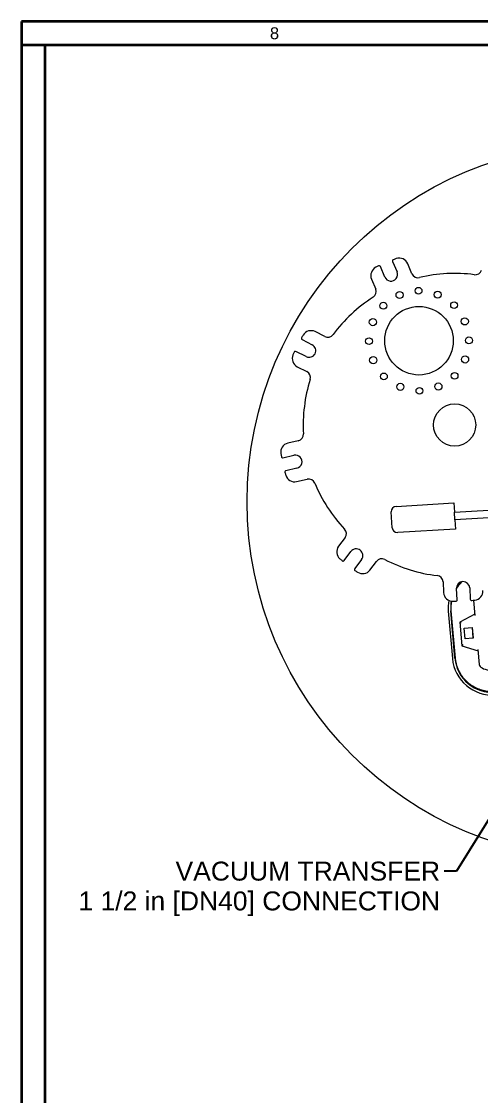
# Model space of a CAD drawing. Header units: inches. Extents: x 15 to 402, y 6 to 258.
# Drawn here: x 15 to 58.7, y 155.9 to 258 of the extents above; entities that cross this region are included whole.
import ezdxf

# ---------------------------------------------------------------- set-up
doc = ezdxf.new("R2010")
doc.units = ezdxf.units.IN
doc.header["$LTSCALE"] = 12
doc.header["$MEASUREMENT"] = 0
doc.layers.get('0').update_dxf_attribs({"lineweight": 25})
for name, color, linetype, lineweight in [('Border', 7, 'Continuous', 35), ('Symbol (ANSI)', 7, 'Continuous', 25), ('Visible', 7, 'Continuous', 18)]:
    doc.layers.add(name, color=color, linetype=linetype, lineweight=lineweight)
doc.styles.add('MEMCOR Medium', font='arial.ttf')
doc.styles.add('Standard A-B-C', font='arial.ttf')
doc.dimstyles.new('Default (ANSI)$7', dxfattribs={"dimscale": 12, "dimtxt": 0.15, "dimasz": 0.098425, "dimexe": 0.125, "dimexo": 0.0625, "dimgap": 0.031496, "dimtad": 0, "dimtih": 1, "dimtoh": 1, "dimdec": 4, "dimrnd": 1e-08, "dimzin": 3, "dimdsep": 46, "dimlunit": 5, "dimtxsty": 'MEMCOR Medium', "dimcen": 0.09, "dimdle": 0.393701, "dimclrd": 256, "dimclre": 256, "dimclrt": 256, "dimadec": 0, "dimazin": 1, "dimtfac": 0.8, "dimtofl": 0, "dimtmove": 0, "dimatfit": 3, "dimfxl": 1, "dimfrac": 1, "dimtolj": 1, "dimtzin": 4, "dimlwd": -1, "dimlwe": -1, "dimarcsym": 0})

# ---------------------------------------------------------------- blocks, each defined once
blk = doc.blocks.new('Borders 22x34_D')
at = {"layer": 'Border'}
for p, q in [((33.5, 21.5), (1.25, 21.5)), ((1.25, 21.5), (1.25, 0.5)), ((33.3125, 21.3125), (1.25, 21.3125)), ((1.4375, 0.5), (1.4375, 21.3125))]:
    blk.add_line(p, q, dxfattribs=at)
at = {"layer": 'Border', "insert": (3.2539, 21.4062), "char_height": 0.094, "attachment_point": 5, "style": 'Standard A-B-C'}
blk.add_mtext('\\fArial|b0|i0;{\\H0.0940;8}', dxfattribs=at)

msp = doc.modelspace()

# ---------------------------------------------------------------- linework, layer by layer
at = {"layer": 'Visible'}
for p, q in [((50.26814, 235.21539), (50.68879, 234.22277)), ((52.10927, 234.04878), (51.70819, 234.99522)), ((49.52867, 233.73113), (49.10802, 234.72376)), ((48.26464, 233.53593), (48.66572, 232.58949)), ((41.66123, 227.78776), (42.62151, 227.29775)), ((43.8215, 228.07754), (42.90589, 228.54475)), ((42.04882, 226.17542), (41.08853, 226.66543)), ((41.20599, 225.21339), (42.1216, 224.74618)), ((41.31093, 218.17602), (40.30922, 217.94538)), ((39.84234, 216.56544), (40.89292, 216.80733)), ((41.17564, 215.57946), (40.12505, 215.33757)), ((41.14838, 214.30074), (42.15009, 214.53138)), ((50.22911, 209.92532), (50.14021, 211.42268)), ((50.60969, 211.95143), (56.10003, 212.27741)), ((56.10003, 212.27741), (56.15189, 211.40394)), ((56.15189, 211.40394), (68.42028, 212.13234)), ((56.19634, 210.65526), (56.15189, 211.40394)), ((68.66534, 211.39557), (56.19634, 210.65526)), ((56.19634, 210.65526), (56.2482, 209.7818)), ((56.2482, 209.7818), (50.75786, 209.45583)), ((45.7523, 208.97725), (45.1332, 208.15669)), ((45.66255, 206.79949), (46.31187, 207.66009)), ((47.3177, 206.90121), (46.66839, 206.0406)), ((48.11876, 205.90413), (48.73786, 206.7247)), ((55.06744, 204.78545), (55.12063, 203.75891)), ((57.60106, 204.20132), (57.65684, 203.12469)), ((56.39853, 203.05949), (56.34275, 204.13612)), ((58.10151, 201.57726), (57.97531, 203.01969)), ((55.55758, 201.99251), (55.94978, 197.50964)), ((56.19525, 197.53111), (55.80305, 202.01399)), ((56.24125, 197.53514), (55.84905, 202.01801)), ((58.08977, 201.71142), (56.65181, 200.95897)), ((56.65181, 200.95896), (56.84791, 198.71754)), ((57.07805, 200.36888), (57.82512, 200.43424)), ((57.15809, 199.37206), (57.07805, 200.36888)), ((57.82512, 200.43424), (57.90516, 199.43742)), ((57.82512, 200.43424), (57.91227, 199.43804)), ((57.90516, 199.43742), (57.15809, 199.37206)), ((57.91227, 199.43804), (57.90516, 199.43742)), ((56.84791, 198.71754), (58.39469, 198.22622)), ((58.38295, 198.36038), (58.50915, 196.91795))]:
    msp.add_line(p, q, dxfattribs=at)
for centre, radius in [((70.44059, 212.39518), 34), ((50.93518, 232.02674), 0.34045), ((52.73991, 232.42661), 0.321), ((54.55099, 232.05621), 0.34045), ((49.39266, 231.00813), 0.321), ((52.7776, 227.67912), 3.255), ((56.10989, 231.06273), 0.321), ((48.39918, 229.44922), 0.34045), ((57.1285, 229.52021), 0.34045), ((48.02878, 227.63815), 0.321), ((57.52841, 227.71539), 0.321), ((48.42865, 225.83342), 0.34045), ((57.15797, 225.9044), 0.34045), ((56.16449, 224.3455), 0.321), ((49.4473, 224.29081), 0.321), ((51.00617, 223.29742), 0.34045), ((54.62197, 223.32689), 0.34045), ((52.81724, 222.92702), 0.321), ((56.16831, 219.67792), 2.005)]:
    msp.add_circle(centre, radius, dxfattribs=at)
for centre, radius, start, end in [((50.37863, 235.26221), 0.12, 110.3804068, 202.9660563), ((56.16831, 219.67792), 16.745, 109.3544822, 110.3804068), ((50.90715, 234.65576), 0.87, 22.9660563, 109.3544822), ((49.06568, 233.87539), 0.87, 116.5776304, 202.9660563), ((56.16831, 219.67792), 16.745, 115.5517059, 116.5776304), ((48.99753, 234.67693), 0.12, 22.9660563, 115.5517059), ((50.10873, 233.97695), 0.63, 202.9660563, 22.9660563), ((52.68934, 234.2946), 0.63, 202.9660563, 283.3881021), ((56.16831, 219.67792), 14.395, 82.5440105, 103.3881021), ((58.11803, 234.57588), 0.63, 262.5440105, 342.9660563), ((56.16831, 219.67792), 14.395, 122.5440105, 143.3881021), ((48.08566, 232.34367), 0.63, 302.5440105, 22.9660563), ((41.71577, 227.89465), 0.12, 150.3804068, 242.9660563), ((56.16831, 219.67792), 16.745, 149.3544822, 150.3804068), ((42.51046, 227.7698), 0.87, 62.9660563, 149.3544822), ((44.10784, 228.6387), 0.63, 242.9660563, 323.3881021), ((41.03399, 226.55854), 0.12, 62.9660563, 155.5517059), ((42.33516, 226.73659), 0.63, 242.9660563, 62.9660563), ((41.60142, 225.98833), 0.87, 156.5776304, 242.9660563), ((56.16831, 219.67792), 16.745, 155.5517059, 156.5776304), ((41.83525, 224.18502), 0.63, 342.5440105, 62.9660563), ((56.16831, 219.67792), 14.395, 162.5440105, 183.3881021), ((41.16958, 218.78996), 0.63, 282.9660563, 3.3881021), ((40.50443, 217.09756), 0.87, 102.9660563, 189.3544822), ((56.16831, 219.67792), 16.745, 189.3544822, 190.3804068), ((39.81541, 216.68238), 0.12, 190.3804068, 282.9660563), ((41.03428, 216.19339), 0.63, 282.9660563, 102.9660563), ((40.15197, 215.22063), 0.12, 102.9660563, 195.5517059), ((56.16831, 219.67792), 16.745, 195.5517059, 196.5776304), ((40.95317, 215.14856), 0.87, 196.5776304, 282.9660563), ((42.29145, 213.91744), 0.63, 22.5440105, 102.9660563), ((56.16831, 219.67792), 14.395, 202.5440105, 223.3881021), ((50.63933, 211.45231), 0.5, 93.3977639, 183.3977639), ((45.24939, 209.3567), 0.63, 322.9660563, 43.3881021), ((50.72823, 209.95495), 0.5, 183.3977639, 273.3977639), ((45.8277, 207.6327), 0.87, 142.9660563, 229.3544822), ((46.81478, 207.28065), 0.63, 322.9660563, 142.9660563), ((56.16831, 219.67792), 16.745, 229.3544822, 230.3804068), ((45.56676, 206.87176), 0.12, 230.3804068, 322.9660563), ((49.24078, 206.34526), 0.63, 62.5440105, 142.9660563), ((56.16831, 219.67792), 14.395, 242.5440105, 263.3881021), ((46.76418, 205.96833), 0.12, 142.9660563, 235.5517059), ((56.16831, 219.67792), 16.745, 235.5517059, 236.5776304), ((47.42426, 206.42812), 0.87, 236.5776304, 322.9660563), ((54.43828, 204.75285), 0.63, 2.9660563, 83.3881021), ((56.9719, 204.16872), 0.63, 2.9660563, 182.9660563), ((55.98946, 203.80393), 0.87, 182.9660563, 269.3544822), ((57.98678, 203.90742), 0.87, 276.5776304, 2.9660563), ((56.16831, 219.67792), 16.745, 269.3544822, 270.3804068), ((56.27869, 203.05329), 0.12, 270.3804068, 2.9660563), ((57.77668, 203.1309), 0.12, 182.9660563, 275.5517059), ((56.16831, 219.67792), 16.745, 275.5517059, 276.5776304)]:
    msp.add_arc(centre, radius, start, end, dxfattribs=at)
for centre, major_axis, ratio, start_param, end_param in [((59.34817, 202.32415), (-0.31019, 3.54549), 0.999897954, 0.729934897, 0.917083418), ((59.35173, 202.32446), (0.33198, -3.79454), 0.999897954, 4.44089802, 4.71238898), ((59.34817, 202.32415), (-0.31019, 3.54549), 0.999897954, 1.30787487, 1.570796327), ((60.59685, 203.24904), (2.62153, 0.22935), 0.311899187, 3.12824303, 3.141592654), ((56.78359, 200.88685), (-0.13179, 0.07212), 0.006593693, 6.278789713, 7.844091028), ((56.96517, 198.81145), (-0.11726, -0.09391), 0.006593693, 4.722279586, 6.287580902), ((59.74393, 197.84158), (0.33198, -3.79454), 0.999897954, 4.71238898, 6.279310525), ((59.74037, 197.84127), (0.31019, -3.54549), 0.999897954, 4.71238898, 6.282406295), ((61.13068, 197.1473), (2.62153, 0.22935), 0.311899187, 3.141592654, 4.854738977)]:
    msp.add_ellipse(centre, major_axis=major_axis, ratio=ratio, start_param=start_param, end_param=end_param, dxfattribs=at)
for points in [[(56.3429, 204.13314), (56.48743, 204.37098), (56.66055, 204.59143), (56.85735, 204.78822)], [(55.84905, 202.01801), (55.82217, 202.32523), (55.83628, 202.63601), (55.89088, 202.93953)]]:
    msp.add_open_spline(points, degree=3, dxfattribs=at)
msp.add_open_spline([(59.95104, 194.35943), (59.5912, 194.33507), (59.22762, 194.36698), (58.52744, 194.5403), (58.19096, 194.68168), (57.57713, 195.06048), (57.29988, 195.29783), (56.83101, 195.84591), (56.63945, 196.15656), (56.36027, 196.8216), (56.27268, 197.17588), (56.24125, 197.53514)], degree=3, knots=[3.161262869, 3.161262869, 3.161262869, 3.161262869, 3.471488091, 3.471488091, 3.781713314, 3.781713314, 4.091938536, 4.091938536, 4.402163758, 4.402163758, 4.71238898, 4.71238898, 4.71238898, 4.71238898], dxfattribs=at)

# ---------------------------------------------------------------- block references
at = {"xscale": 12, "yscale": 12, "zscale": 12}
msp.add_blockref('Borders 22x34_D', (0, 0), dxfattribs=at)

# ---------------------------------------------------------------- texts
at = {"layer": 'Symbol (ANSI)', "insert": (54.78402, 178.2076), "char_height": 1.8000001, "width": 34.375612, "attachment_point": 3, "line_spacing_factor": 0.944221, "style": 'MEMCOR Medium'}
msp.add_mtext('\\fArial|b0|i0;VACUUM TRANSFER\\P\\fArial|b0|i0;1 1/2 in [DN40] CONNECTION', dxfattribs=at)

# ---------------------------------------------------------------- leaders
at = {"layer": 'Symbol (ANSI)', "annotation_type": 0, "has_hookline": 1, "hookline_direction": 1, "text_width": 33.8955}
msp.add_leader([(75.1419, 207.50195), (56.34308, 177.3076), (55.16198, 177.3076)], dimstyle='Default (ANSI)$7', override={"dimtad": 0}, dxfattribs=at)

doc.saveas('drawing.dxf')
